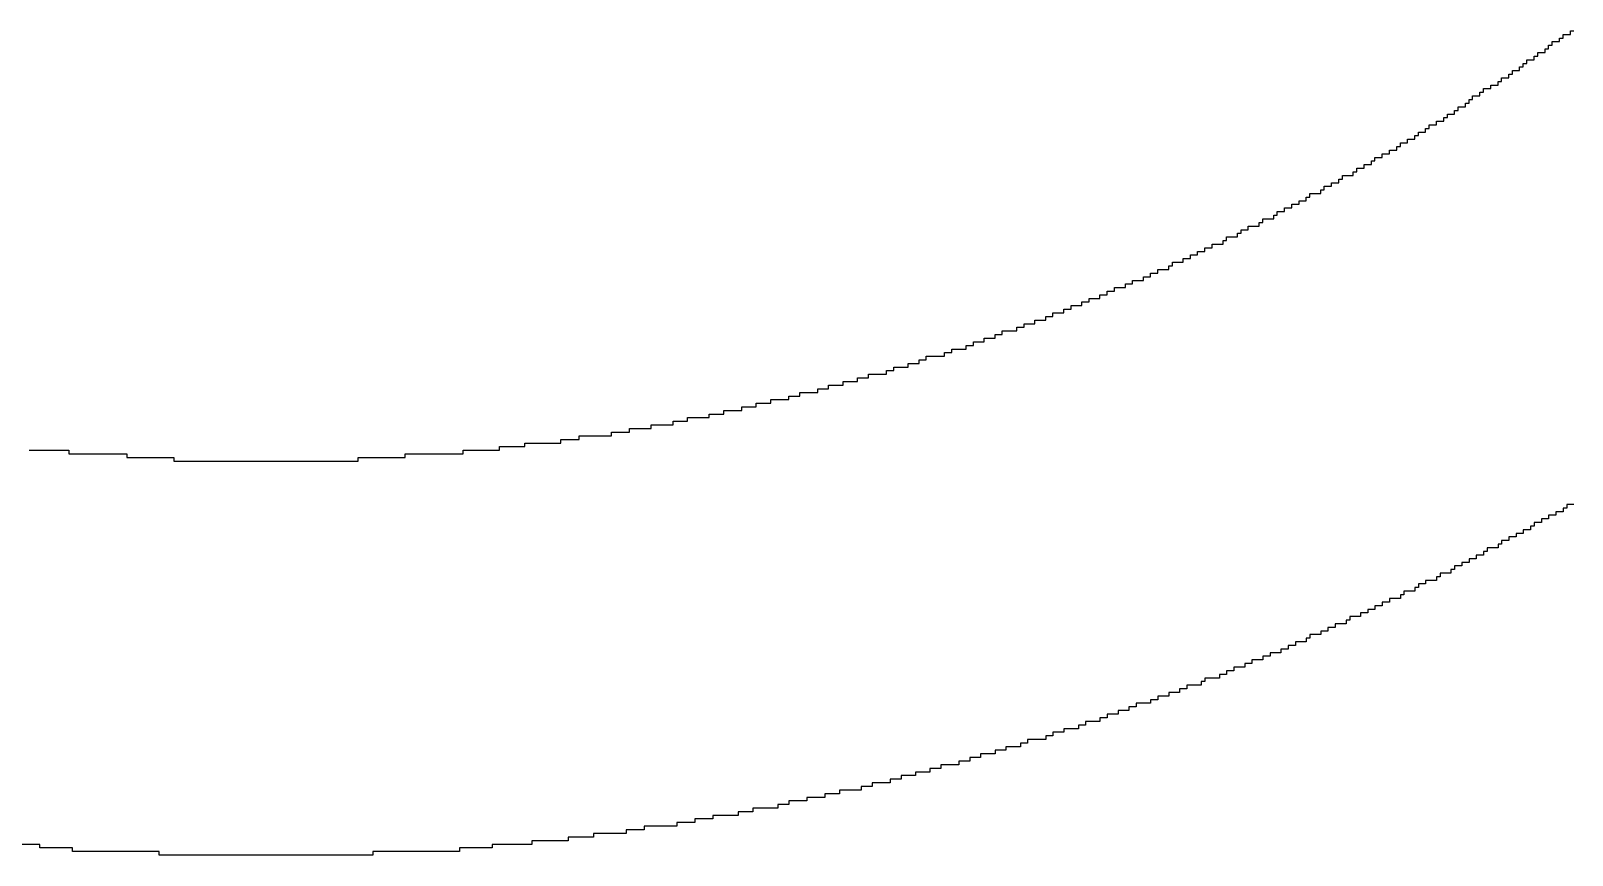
# Model space of a CAD drawing. Header units: millimetres. Extents: x -3.3 to 49.3, y -30.5 to 0.
# Drawn here: x 40.917 to 42.478, y -25.729 to -24.893 of the extents above; entities that cross this region are included whole.
import ezdxf

# ---------------------------------------------------------------- set-up
doc = ezdxf.new("R2010")
doc.units = ezdxf.units.MM
doc.layers.add('TopOverlay', color=2, linetype='Continuous')

msp = doc.modelspace()

# ---------------------------------------------------------------- linework, layer by layer
at = {"layer": 'TopOverlay'}
for p, q in [((42.4575, -24.9081), (42.4575, -24.9044)), ((42.4575, -24.9044), (42.4648, -24.9044)), ((42.4648, -24.9044), (42.4648, -24.9007)), ((42.4648, -24.9007), (42.4685, -24.9007)), ((42.4685, -24.9007), (42.4685, -24.8971)), ((42.4685, -24.8971), (42.4758, -24.8971)), ((42.4758, -24.8971), (42.4758, -24.8934)), ((42.4758, -24.8934), (42.4795, -24.8934)), ((42.4392, -24.9227), (42.4392, -24.919)), ((42.4392, -24.919), (42.4429, -24.919)), ((42.4429, -24.919), (42.4429, -24.9154)), ((42.4429, -24.9154), (42.4502, -24.9154)), ((42.4502, -24.9154), (42.4502, -24.9117)), ((42.4502, -24.9117), (42.4538, -24.9117)), ((42.4538, -24.9117), (42.4538, -24.9081)), ((42.4538, -24.9081), (42.4575, -24.9081)), ((42.4172, -24.9374), (42.4172, -24.9337)), ((42.4172, -24.9337), (42.4245, -24.9337)), ((42.4245, -24.9337), (42.4245, -24.93)), ((42.4245, -24.93), (42.4282, -24.93)), ((42.4282, -24.93), (42.4282, -24.9264)), ((42.4282, -24.9264), (42.4319, -24.9264)), ((42.4319, -24.9264), (42.4319, -24.9227)), ((42.4319, -24.9227), (42.4392, -24.9227)), ((42.3952, -24.952), (42.3952, -24.9484)), ((42.3952, -24.9484), (42.4026, -24.9484)), ((42.4026, -24.9484), (42.4026, -24.9447)), ((42.4026, -24.9447), (42.4062, -24.9447)), ((42.4062, -24.9447), (42.4062, -24.941)), ((42.4062, -24.941), (42.4136, -24.941)), ((42.4136, -24.941), (42.4136, -24.9374)), ((42.4136, -24.9374), (42.4172, -24.9374)), ((42.3696, -24.9703), (42.3696, -24.9667)), ((42.3696, -24.9667), (42.3733, -24.9667)), ((42.3733, -24.9667), (42.3733, -24.963)), ((42.3733, -24.963), (42.3769, -24.963)), ((42.3769, -24.963), (42.3769, -24.9593)), ((42.3769, -24.9593), (42.3842, -24.9593)), ((42.3842, -24.9593), (42.3842, -24.9557)), ((42.3842, -24.9557), (42.3879, -24.9557)), ((42.3879, -24.9557), (42.3879, -24.952)), ((42.3879, -24.952), (42.3952, -24.952)), ((42.3476, -24.985), (42.3476, -24.9813)), ((42.3476, -24.9813), (42.3513, -24.9813)), ((42.3513, -24.9813), (42.3513, -24.9777)), ((42.3513, -24.9777), (42.3586, -24.9777)), ((42.3586, -24.9777), (42.3586, -24.974)), ((42.3586, -24.974), (42.3623, -24.974)), ((42.3623, -24.974), (42.3623, -24.9703)), ((42.3623, -24.9703), (42.3696, -24.9703)), ((42.322, -24.9996), (42.322, -24.996)), ((42.322, -24.996), (42.3293, -24.996)), ((42.3293, -24.996), (42.3293, -24.9923)), ((42.3293, -24.9923), (42.333, -24.9923)), ((42.333, -24.9923), (42.333, -24.9886)), ((42.333, -24.9886), (42.3403, -24.9886)), ((42.3403, -24.9886), (42.3403, -24.985)), ((42.3403, -24.985), (42.3476, -24.985)), ((42.3, -25.0143), (42.3, -25.0106)), ((42.3, -25.0106), (42.3037, -25.0106)), ((42.3037, -25.0106), (42.3037, -25.007)), ((42.3037, -25.007), (42.311, -25.007)), ((42.311, -25.007), (42.311, -25.0033)), ((42.311, -25.0033), (42.3183, -25.0033)), ((42.3183, -25.0033), (42.3183, -24.9996)), ((42.3183, -24.9996), (42.322, -24.9996)), ((42.267, -25.0326), (42.267, -25.0289)), ((42.267, -25.0289), (42.2744, -25.0289)), ((42.2744, -25.0289), (42.2744, -25.0253)), ((42.2744, -25.0253), (42.278, -25.0253)), ((42.278, -25.0253), (42.278, -25.0216)), ((42.278, -25.0216), (42.2853, -25.0216)), ((42.2853, -25.0216), (42.2853, -25.0179)), ((42.2853, -25.0179), (42.2927, -25.0179)), ((42.2927, -25.0179), (42.2927, -25.0143)), ((42.2927, -25.0143), (42.3, -25.0143)), ((42.2414, -25.0473), (42.2414, -25.0436)), ((42.2414, -25.0436), (42.2451, -25.0436)), ((42.2451, -25.0436), (42.2451, -25.0399)), ((42.2451, -25.0399), (42.256, -25.0399)), ((42.256, -25.0399), (42.256, -25.0363)), ((42.256, -25.0363), (42.2597, -25.0363)), ((42.2597, -25.0363), (42.2597, -25.0326)), ((42.2597, -25.0326), (42.267, -25.0326)), ((42.2121, -25.0619), (42.2121, -25.0582)), ((42.2121, -25.0582), (42.2231, -25.0582)), ((42.2231, -25.0582), (42.2231, -25.0546)), ((42.2231, -25.0546), (42.2267, -25.0546)), ((42.2267, -25.0546), (42.2267, -25.0509)), ((42.2267, -25.0509), (42.2341, -25.0509)), ((42.2341, -25.0509), (42.2341, -25.0473)), ((42.2341, -25.0473), (42.2414, -25.0473)), ((42.1864, -25.0766), (42.1864, -25.0729)), ((42.1864, -25.0729), (42.1938, -25.0729)), ((42.1938, -25.0729), (42.1938, -25.0692)), ((42.1938, -25.0692), (42.2011, -25.0692)), ((42.2011, -25.0692), (42.2011, -25.0656)), ((42.2011, -25.0656), (42.2084, -25.0656)), ((42.2084, -25.0656), (42.2084, -25.0619)), ((42.2084, -25.0619), (42.2121, -25.0619)), ((42.1498, -25.0949), (42.1498, -25.0912)), ((42.1498, -25.0912), (42.1608, -25.0912)), ((42.1608, -25.0912), (42.1608, -25.0875)), ((42.1608, -25.0875), (42.1645, -25.0875)), ((42.1645, -25.0875), (42.1645, -25.0839)), ((42.1645, -25.0839), (42.1755, -25.0839)), ((42.1755, -25.0839), (42.1755, -25.0802)), ((42.1755, -25.0802), (42.1791, -25.0802)), ((42.1791, -25.0802), (42.1791, -25.0766)), ((42.1791, -25.0766), (42.1864, -25.0766)), ((42.1242, -25.1095), (42.1242, -25.1059)), ((42.1242, -25.1059), (42.1278, -25.1059)), ((42.1278, -25.1059), (42.1278, -25.1022)), ((42.1278, -25.1022), (42.1388, -25.1022)), ((42.1388, -25.1022), (42.1388, -25.0985)), ((42.1388, -25.0985), (42.1425, -25.0985)), ((42.1425, -25.0985), (42.1425, -25.0949)), ((42.1425, -25.0949), (42.1498, -25.0949)), ((42.0912, -25.1242), (42.0912, -25.1205)), ((42.0912, -25.1205), (42.0985, -25.1205)), ((42.0985, -25.1205), (42.0985, -25.1169)), ((42.0985, -25.1169), (42.1059, -25.1169)), ((42.1059, -25.1169), (42.1059, -25.1132)), ((42.1059, -25.1132), (42.1132, -25.1132)), ((42.1132, -25.1132), (42.1132, -25.1095)), ((42.1132, -25.1095), (42.1242, -25.1095)), ((42.0582, -25.1388), (42.0582, -25.1352)), ((42.0582, -25.1352), (42.0692, -25.1352)), ((42.0692, -25.1352), (42.0692, -25.1315)), ((42.0692, -25.1315), (42.0729, -25.1315)), ((42.0729, -25.1315), (42.0729, -25.1278)), ((42.0729, -25.1278), (42.0839, -25.1278)), ((42.0839, -25.1278), (42.0839, -25.1242)), ((42.0839, -25.1242), (42.0912, -25.1242)), ((42.0143, -25.1571), (42.0143, -25.1535)), ((42.0143, -25.1535), (42.0253, -25.1535)), ((42.0253, -25.1535), (42.0253, -25.1498)), ((42.0253, -25.1498), (42.0326, -25.1498)), ((42.0326, -25.1498), (42.0326, -25.1462)), ((42.0326, -25.1462), (42.0436, -25.1462)), ((42.0436, -25.1462), (42.0436, -25.1425)), ((42.0436, -25.1425), (42.0509, -25.1425)), ((42.0509, -25.1425), (42.0509, -25.1388)), ((42.0509, -25.1388), (42.0582, -25.1388)), ((41.9813, -25.1718), (41.9813, -25.1681)), ((41.9813, -25.1681), (41.9886, -25.1681)), ((41.9886, -25.1681), (41.9886, -25.1645)), ((41.9886, -25.1645), (41.9996, -25.1645)), ((41.9996, -25.1645), (41.9996, -25.1608)), ((41.9996, -25.1608), (42.007, -25.1608)), ((42.007, -25.1608), (42.007, -25.1571)), ((42.007, -25.1571), (42.0143, -25.1571)), ((41.9447, -25.1864), (41.9447, -25.1828)), ((41.9447, -25.1828), (41.952, -25.1828)), ((41.952, -25.1828), (41.952, -25.1791)), ((41.952, -25.1791), (41.963, -25.1791)), ((41.963, -25.1791), (41.963, -25.1755)), ((41.963, -25.1755), (41.9703, -25.1755)), ((41.9703, -25.1755), (41.9703, -25.1718)), ((41.9703, -25.1718), (41.9813, -25.1718)), ((41.8934, -25.2048), (41.8934, -25.2011)), ((41.8934, -25.2011), (41.9007, -25.2011)), ((41.9007, -25.2011), (41.9007, -25.1974)), ((41.9007, -25.1974), (41.9154, -25.1974)), ((41.9154, -25.1974), (41.9154, -25.1938)), ((41.9154, -25.1938), (41.9227, -25.1938)), ((41.9227, -25.1938), (41.9227, -25.1901)), ((41.9227, -25.1901), (41.9337, -25.1901)), ((41.9337, -25.1901), (41.9337, -25.1864)), ((41.9337, -25.1864), (41.9447, -25.1864)), ((41.8495, -25.2194), (41.8495, -25.2158)), ((41.8495, -25.2158), (41.8641, -25.2158)), ((41.8641, -25.2158), (41.8641, -25.2121)), ((41.8641, -25.2121), (41.8714, -25.2121)), ((41.8714, -25.2121), (41.8714, -25.2084)), ((41.8714, -25.2084), (41.8824, -25.2084)), ((41.8824, -25.2084), (41.8824, -25.2048)), ((41.8824, -25.2048), (41.8934, -25.2048)), ((41.8055, -25.2341), (41.8055, -25.2304)), ((41.8055, -25.2304), (41.8165, -25.2304)), ((41.8165, -25.2304), (41.8165, -25.2267)), ((41.8165, -25.2267), (41.8238, -25.2267)), ((41.8238, -25.2267), (41.8238, -25.2231)), ((41.8238, -25.2231), (41.8421, -25.2231)), ((41.8421, -25.2231), (41.8421, -25.2194)), ((41.8421, -25.2194), (41.8495, -25.2194)), ((41.7542, -25.2487), (41.7542, -25.2451)), ((41.7542, -25.2451), (41.7652, -25.2451)), ((41.7652, -25.2451), (41.7652, -25.2414)), ((41.7652, -25.2414), (41.7835, -25.2414)), ((41.7835, -25.2414), (41.7835, -25.2377)), ((41.7835, -25.2377), (41.7908, -25.2377)), ((41.7908, -25.2377), (41.7908, -25.2341)), ((41.7908, -25.2341), (41.8055, -25.2341)), ((41.6846, -25.267), (41.6846, -25.2634)), ((41.6846, -25.2634), (41.6956, -25.2634)), ((41.6956, -25.2634), (41.6956, -25.2597)), ((41.6956, -25.2597), (41.7139, -25.2597)), ((41.7139, -25.2597), (41.7139, -25.256)), ((41.7139, -25.256), (41.7249, -25.256)), ((41.7249, -25.256), (41.7249, -25.2524)), ((41.7249, -25.2524), (41.7396, -25.2524)), ((41.7396, -25.2524), (41.7396, -25.2487)), ((41.7396, -25.2487), (41.7542, -25.2487)), ((41.6187, -25.2817), (41.6187, -25.278)), ((41.6187, -25.278), (41.637, -25.278)), ((41.637, -25.278), (41.637, -25.2744)), ((41.637, -25.2744), (41.6516, -25.2744)), ((41.6516, -25.2744), (41.6516, -25.2707)), ((41.6516, -25.2707), (41.6663, -25.2707)), ((41.6663, -25.2707), (41.6663, -25.267)), ((41.6663, -25.267), (41.6846, -25.267)), ((41.5454, -25.2963), (41.5454, -25.2927)), ((41.5454, -25.2927), (41.5674, -25.2927)), ((41.5674, -25.2927), (41.5674, -25.289)), ((41.5674, -25.289), (41.5821, -25.289)), ((41.5821, -25.289), (41.5821, -25.2853)), ((41.5821, -25.2853), (41.604, -25.2853)), ((41.604, -25.2853), (41.604, -25.2817)), ((41.604, -25.2817), (41.6187, -25.2817)), ((41.4538, -25.311), (41.4538, -25.3073)), ((41.4538, -25.3073), (41.4722, -25.3073)), ((41.4722, -25.3073), (41.4722, -25.3037)), ((41.4722, -25.3037), (41.5051, -25.3037)), ((41.5051, -25.3037), (41.5051, -25.3)), ((41.5051, -25.3), (41.5234, -25.3)), ((41.5234, -25.3), (41.5234, -25.2963)), ((41.5234, -25.2963), (41.5454, -25.2963)), ((40.9154, -25.3183), (40.9557, -25.3183)), ((40.9557, -25.3183), (40.9557, -25.322)), ((40.9557, -25.322), (41.0143, -25.322)), ((41.0143, -25.322), (41.0143, -25.3256)), ((41.0143, -25.3256), (41.0619, -25.3256)), ((41.0619, -25.3256), (41.0619, -25.3293)), ((41.2487, -25.3293), (41.2487, -25.3256)), ((41.2487, -25.3256), (41.2963, -25.3256)), ((41.2963, -25.3256), (41.2963, -25.322)), ((41.2963, -25.322), (41.3549, -25.322)), ((41.3549, -25.322), (41.3549, -25.3183)), ((41.3549, -25.3183), (41.3916, -25.3183)), ((41.3916, -25.3183), (41.3916, -25.3147)), ((41.3916, -25.3147), (41.4172, -25.3147)), ((41.4172, -25.3147), (41.4172, -25.311)), ((41.4172, -25.311), (41.4538, -25.311)), ((41.0619, -25.3293), (41.2487, -25.3293)), ((42.4538, -25.3879), (42.4465, -25.3879)), ((42.4465, -25.3879), (42.4465, -25.3916)), ((42.4612, -25.3842), (42.4538, -25.3842)), ((42.4538, -25.3842), (42.4538, -25.3879)), ((42.4685, -25.3806), (42.4612, -25.3806)), ((42.4612, -25.3806), (42.4612, -25.3842)), ((42.4722, -25.3769), (42.4685, -25.3769)), ((42.4685, -25.3769), (42.4685, -25.3806)), ((42.4795, -25.3733), (42.4722, -25.3733)), ((42.4722, -25.3733), (42.4722, -25.3769)), ((42.4282, -25.4026), (42.4209, -25.4026)), ((42.4209, -25.4026), (42.4209, -25.4062)), ((42.4355, -25.3989), (42.4282, -25.3989)), ((42.4282, -25.3989), (42.4282, -25.4026)), ((42.4392, -25.3952), (42.4355, -25.3952)), ((42.4355, -25.3952), (42.4355, -25.3989)), ((42.4465, -25.3916), (42.4392, -25.3916)), ((42.4392, -25.3916), (42.4392, -25.3952)), ((42.4026, -25.4172), (42.3916, -25.4172)), ((42.3916, -25.4172), (42.3916, -25.4209)), ((42.4062, -25.4136), (42.4026, -25.4136)), ((42.4026, -25.4136), (42.4026, -25.4172)), ((42.4136, -25.4099), (42.4062, -25.4099)), ((42.4062, -25.4099), (42.4062, -25.4136)), ((42.4209, -25.4062), (42.4136, -25.4062)), ((42.4136, -25.4062), (42.4136, -25.4099)), ((42.3733, -25.4319), (42.3659, -25.4319)), ((42.3659, -25.4319), (42.3659, -25.4355)), ((42.3806, -25.4282), (42.3733, -25.4282)), ((42.3733, -25.4282), (42.3733, -25.4319)), ((42.3879, -25.4245), (42.3806, -25.4245)), ((42.3806, -25.4245), (42.3806, -25.4282)), ((42.3916, -25.4209), (42.3879, -25.4209)), ((42.3879, -25.4209), (42.3879, -25.4245)), ((42.3403, -25.4502), (42.3293, -25.4502)), ((42.3293, -25.4502), (42.3293, -25.4538)), ((42.344, -25.4465), (42.3403, -25.4465)), ((42.3403, -25.4465), (42.3403, -25.4502)), ((42.3549, -25.4429), (42.344, -25.4429)), ((42.344, -25.4429), (42.344, -25.4465)), ((42.3586, -25.4392), (42.3549, -25.4392)), ((42.3549, -25.4392), (42.3549, -25.4429)), ((42.3659, -25.4355), (42.3586, -25.4355)), ((42.3586, -25.4355), (42.3586, -25.4392)), ((42.3073, -25.4648), (42.3037, -25.4648)), ((42.3037, -25.4648), (42.3037, -25.4685)), ((42.3183, -25.4612), (42.3073, -25.4612)), ((42.3073, -25.4612), (42.3073, -25.4648)), ((42.322, -25.4575), (42.3183, -25.4575)), ((42.3183, -25.4575), (42.3183, -25.4612)), ((42.3293, -25.4538), (42.322, -25.4538)), ((42.322, -25.4538), (42.322, -25.4575)), ((42.278, -25.4795), (42.2707, -25.4795)), ((42.2707, -25.4795), (42.2707, -25.4831)), ((42.2853, -25.4758), (42.278, -25.4758)), ((42.278, -25.4758), (42.278, -25.4795)), ((42.2927, -25.4722), (42.2853, -25.4722)), ((42.2853, -25.4722), (42.2853, -25.4758)), ((42.3037, -25.4685), (42.2927, -25.4685)), ((42.2927, -25.4685), (42.2927, -25.4722)), ((42.2487, -25.4941), (42.2377, -25.4941)), ((42.2377, -25.4941), (42.2377, -25.4978)), ((42.2524, -25.4905), (42.2487, -25.4905)), ((42.2487, -25.4905), (42.2487, -25.4941)), ((42.2634, -25.4868), (42.2524, -25.4868)), ((42.2524, -25.4868), (42.2524, -25.4905)), ((42.2707, -25.4831), (42.2634, -25.4831)), ((42.2634, -25.4831), (42.2634, -25.4868)), ((42.2084, -25.5125), (42.1974, -25.5125)), ((42.1974, -25.5125), (42.1974, -25.5161)), ((42.2121, -25.5088), (42.2084, -25.5088)), ((42.2084, -25.5088), (42.2084, -25.5125)), ((42.2231, -25.5051), (42.2121, -25.5051)), ((42.2121, -25.5051), (42.2121, -25.5088)), ((42.2304, -25.5015), (42.2231, -25.5015)), ((42.2231, -25.5015), (42.2231, -25.5051)), ((42.2377, -25.4978), (42.2304, -25.4978)), ((42.2304, -25.4978), (42.2304, -25.5015)), ((42.1718, -25.5271), (42.1645, -25.5271)), ((42.1645, -25.5271), (42.1645, -25.5308)), ((42.1828, -25.5234), (42.1718, -25.5234)), ((42.1718, -25.5234), (42.1718, -25.5271)), ((42.1901, -25.5198), (42.1828, -25.5198)), ((42.1828, -25.5198), (42.1828, -25.5234)), ((42.1974, -25.5161), (42.1901, -25.5161)), ((42.1901, -25.5161), (42.1901, -25.5198)), ((42.1352, -25.5418), (42.1278, -25.5418)), ((42.1278, -25.5418), (42.1278, -25.5454)), ((42.1462, -25.5381), (42.1352, -25.5381)), ((42.1352, -25.5381), (42.1352, -25.5418)), ((42.1535, -25.5344), (42.1462, -25.5344)), ((42.1462, -25.5344), (42.1462, -25.5381)), ((42.1645, -25.5308), (42.1535, -25.5308)), ((42.1535, -25.5308), (42.1535, -25.5344)), ((42.1022, -25.5564), (42.0875, -25.5564)), ((42.0875, -25.5564), (42.0875, -25.5601)), ((42.1059, -25.5527), (42.1022, -25.5527)), ((42.1022, -25.5527), (42.1022, -25.5564)), ((42.1205, -25.5491), (42.1059, -25.5491)), ((42.1059, -25.5491), (42.1059, -25.5527)), ((42.1278, -25.5454), (42.1205, -25.5454)), ((42.1205, -25.5454), (42.1205, -25.5491)), ((42.0509, -25.5747), (42.0363, -25.5747)), ((42.0363, -25.5747), (42.0363, -25.5784)), ((42.0582, -25.5711), (42.0509, -25.5711)), ((42.0509, -25.5711), (42.0509, -25.5747)), ((42.0692, -25.5674), (42.0582, -25.5674)), ((42.0582, -25.5674), (42.0582, -25.5711)), ((42.0802, -25.5637), (42.0692, -25.5637)), ((42.0692, -25.5637), (42.0692, -25.5674)), ((42.0875, -25.5601), (42.0802, -25.5601)), ((42.0802, -25.5601), (42.0802, -25.5637)), ((42.007, -25.5894), (41.9996, -25.5894)), ((41.9996, -25.5894), (41.9996, -25.593)), ((42.0179, -25.5857), (42.007, -25.5857)), ((42.007, -25.5857), (42.007, -25.5894)), ((42.0289, -25.5821), (42.0179, -25.5821)), ((42.0179, -25.5821), (42.0179, -25.5857)), ((42.0363, -25.5784), (42.0289, -25.5784)), ((42.0289, -25.5784), (42.0289, -25.5821)), ((41.963, -25.604), (41.952, -25.604)), ((41.952, -25.604), (41.952, -25.6077)), ((41.9777, -25.6004), (41.963, -25.6004)), ((41.963, -25.6004), (41.963, -25.604)), ((41.985, -25.5967), (41.9777, -25.5967)), ((41.9777, -25.5967), (41.9777, -25.6004)), ((41.9996, -25.593), (41.985, -25.593)), ((41.985, -25.593), (41.985, -25.5967)), ((41.9044, -25.6223), (41.8934, -25.6223)), ((41.8934, -25.6223), (41.8934, -25.626)), ((41.919, -25.6187), (41.9044, -25.6187)), ((41.9044, -25.6187), (41.9044, -25.6223)), ((41.9264, -25.615), (41.919, -25.615)), ((41.919, -25.615), (41.919, -25.6187)), ((41.9447, -25.6114), (41.9264, -25.6114)), ((41.9264, -25.6114), (41.9264, -25.615)), ((41.952, -25.6077), (41.9447, -25.6077)), ((41.9447, -25.6077), (41.9447, -25.6114)), ((41.8568, -25.637), (41.8385, -25.637)), ((41.8385, -25.637), (41.8385, -25.6407)), ((41.8678, -25.6333), (41.8568, -25.6333)), ((41.8568, -25.6333), (41.8568, -25.637)), ((41.8788, -25.6297), (41.8678, -25.6297)), ((41.8678, -25.6297), (41.8678, -25.6333)), ((41.8934, -25.626), (41.8788, -25.626)), ((41.8788, -25.626), (41.8788, -25.6297)), ((41.7982, -25.6516), (41.7872, -25.6516)), ((41.7872, -25.6516), (41.7872, -25.6553)), ((41.8128, -25.648), (41.7982, -25.648)), ((41.7982, -25.648), (41.7982, -25.6516)), ((41.8275, -25.6443), (41.8128, -25.6443)), ((41.8128, -25.6443), (41.8128, -25.648)), ((41.8385, -25.6407), (41.8275, -25.6407)), ((41.8275, -25.6407), (41.8275, -25.6443)), ((41.7359, -25.6663), (41.7212, -25.6663)), ((41.7212, -25.6663), (41.7212, -25.67)), ((41.7579, -25.6626), (41.7359, -25.6626)), ((41.7359, -25.6626), (41.7359, -25.6663)), ((41.7689, -25.659), (41.7579, -25.659)), ((41.7579, -25.659), (41.7579, -25.6626)), ((41.7872, -25.6553), (41.7689, -25.6553)), ((41.7689, -25.6553), (41.7689, -25.659)), ((41.648, -25.6846), (41.6333, -25.6846)), ((41.6333, -25.6846), (41.6333, -25.6883)), ((41.6736, -25.681), (41.648, -25.681)), ((41.648, -25.681), (41.648, -25.6846)), ((41.6846, -25.6773), (41.6736, -25.6773)), ((41.6736, -25.6773), (41.6736, -25.681)), ((41.7029, -25.6736), (41.6846, -25.6736)), ((41.6846, -25.6736), (41.6846, -25.6773)), ((41.7212, -25.67), (41.7029, -25.67)), ((41.7029, -25.67), (41.7029, -25.6736)), ((41.5711, -25.6993), (41.5381, -25.6993)), ((41.5381, -25.6993), (41.5381, -25.7029)), ((41.5894, -25.6956), (41.5711, -25.6956)), ((41.5711, -25.6956), (41.5711, -25.6993)), ((41.6077, -25.6919), (41.5894, -25.6919)), ((41.5894, -25.6919), (41.5894, -25.6956)), ((41.6333, -25.6883), (41.6077, -25.6883)), ((41.6077, -25.6883), (41.6077, -25.6919)), ((41.4612, -25.7139), (41.4245, -25.7139)), ((41.4245, -25.7139), (41.4245, -25.7176)), ((41.4868, -25.7103), (41.4612, -25.7103)), ((41.4612, -25.7103), (41.4612, -25.7139)), ((41.5198, -25.7066), (41.4868, -25.7066)), ((41.4868, -25.7066), (41.4868, -25.7103)), ((41.5381, -25.7029), (41.5198, -25.7029)), ((41.5198, -25.7029), (41.5198, -25.7066)), ((40.9264, -25.7176), (40.8824, -25.7176)), ((40.9264, -25.7212), (40.9264, -25.7176)), ((40.9593, -25.7212), (40.9264, -25.7212)), ((40.9593, -25.7249), (40.9593, -25.7212)), ((41.0473, -25.7249), (40.9593, -25.7249)), ((41.0473, -25.7286), (41.0473, -25.7249)), ((41.2634, -25.7286), (41.0473, -25.7286)), ((41.3513, -25.7249), (41.2634, -25.7249)), ((41.2634, -25.7249), (41.2634, -25.7286)), ((41.3843, -25.7212), (41.3513, -25.7212)), ((41.3513, -25.7212), (41.3513, -25.7249)), ((41.4245, -25.7176), (41.3843, -25.7176)), ((41.3843, -25.7176), (41.3843, -25.7212))]:
    msp.add_line(p, q, dxfattribs=at)

doc.saveas('drawing.dxf')
